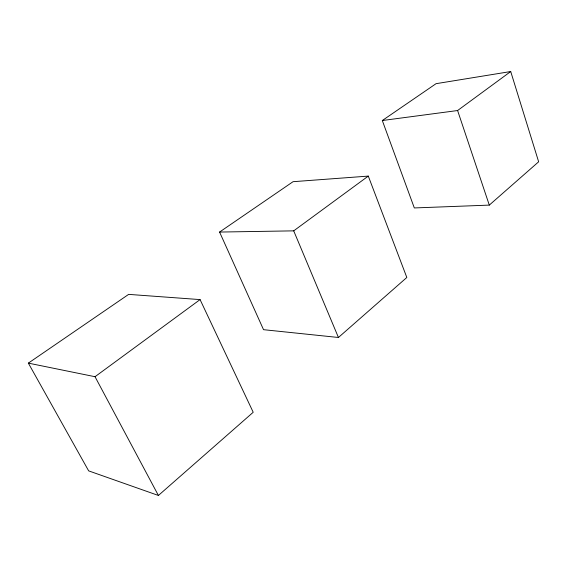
<?xml version="1.0" encoding="UTF-8"?>
<svg xmlns="http://www.w3.org/2000/svg" width="567" height="567" viewBox="0 0 567 567"><rect width="100%" height="100%" fill="white"/><g stroke="black" fill="none" stroke-linecap="round" stroke-linejoin="round"><path stroke-width="0.85" d="M158.406 495.466L253.208 412.273L200.073 299.596L128.645 294.379L28.35 363.128L88.658 470.872L158.406 495.466L95.029 376.715L28.35 363.128M338.435 337.485L406.822 277.476L368.295 176.096L293.061 181.695L219.578 232.059L263.535 329.682L338.435 337.485L293.706 230.854L219.578 232.059M489.293 205.105L538.65 161.793L510.718 71.534L436.051 83.682L382.307 120.523L414.321 207.947L489.293 205.105L457.597 110.53L510.718 71.534M95.029 376.715L200.073 299.596M293.706 230.854L368.295 176.096M382.307 120.523L457.597 110.53"/></g></svg>
